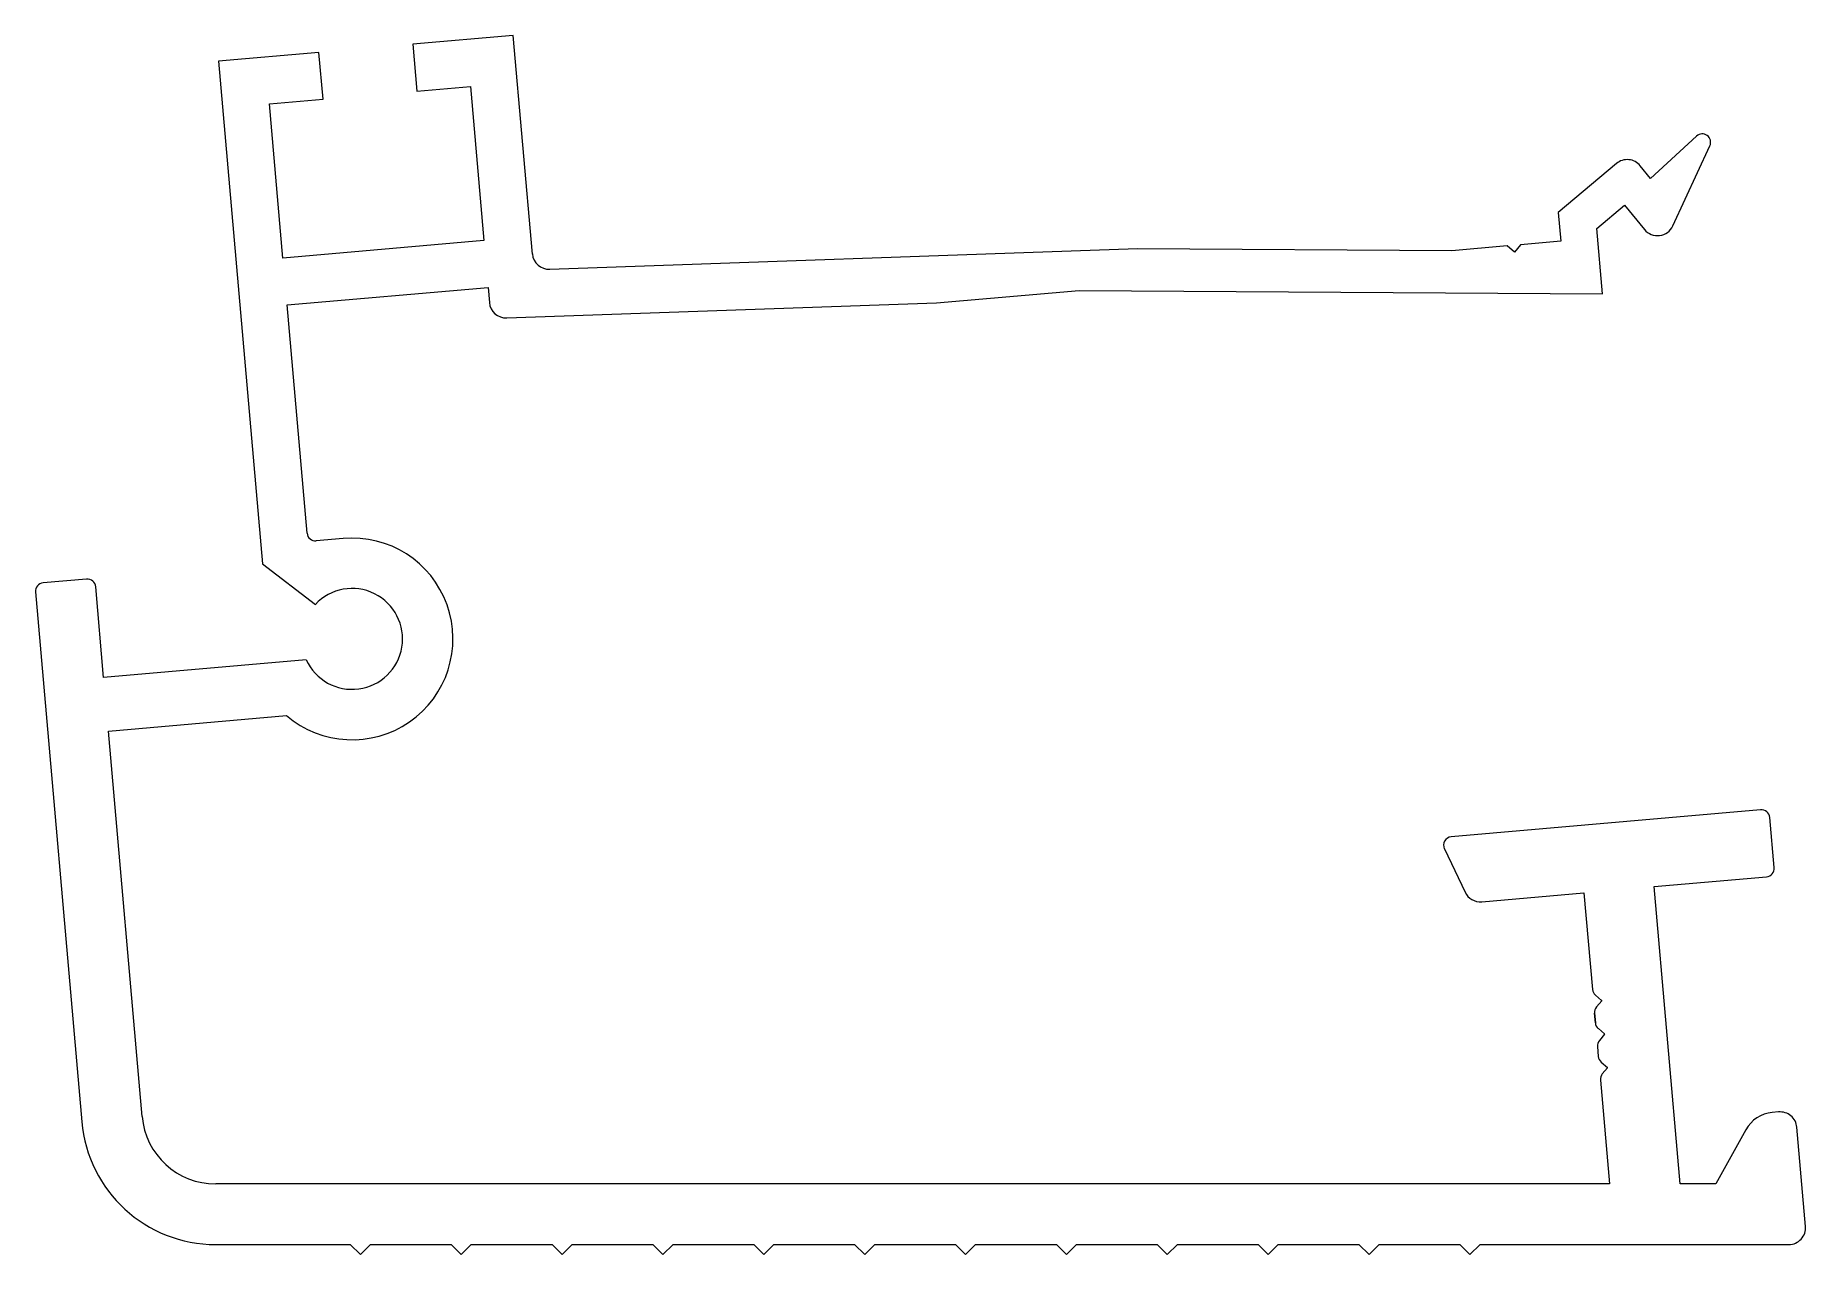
# Model space of a CAD drawing. Extents: x -26.1 to 26.5, y 1.9 to 38.1.
import ezdxf

# ---------------------------------------------------------------- set-up
doc = ezdxf.new("R2010")
doc.units = 0
doc.header["$MEASUREMENT"] = 0
doc.layers.add('OBJ', color=4, linetype='CONTINUOUS')

msp = doc.modelspace()

# ---------------------------------------------------------------- linework, layer by layer
at = {"layer": 'OBJ', "color": 7, "linetype": 'Continuous', "lineweight": 0}
for p, q in [((-11.928, 38.125), (-14.916, 37.863)), ((-11.359, 31.624), (-11.928, 38.125)), ((-17.706, 37.619), (-20.694, 37.358)), ((-17.584, 36.225), (-17.706, 37.619)), ((-14.916, 37.863), (-14.794, 36.469)), ((-20.694, 37.358), (-19.387, 22.415)), ((-14.794, 36.469), (-13.2, 36.608)), ((-13.2, 36.608), (-12.799, 32.025)), ((-19.177, 36.085), (-17.584, 36.225)), ((-18.777, 31.503), (-19.177, 36.085)), ((23.264, 35.128), (21.899, 33.867)), ((22.557, 32.46), (23.661, 34.839)), ((20.88, 34.314), (19.149, 32.861)), ((21.899, 33.867), (21.588, 34.247)), ((19.149, 32.861), (19.224, 32.004)), ((20.295, 32.387), (21.122, 33.08)), ((21.122, 33.08), (21.716, 32.353)), ((20.465, 30.442), (20.295, 32.387)), ((-12.799, 32.025), (-18.777, 31.503)), ((6.641, 31.778), (-10.843, 31.168)), ((15.983, 31.72), (6.641, 31.778)), ((17.63, 31.864), (15.983, 31.72)), ((17.847, 31.683), (17.63, 31.864)), ((18.029, 31.899), (17.847, 31.683)), ((19.224, 32.004), (18.029, 31.899)), ((-18.655, 30.108), (-12.677, 30.631)), ((-12.677, 30.631), (-12.638, 30.178)), ((0.664, 30.169), (4.898, 30.539)), ((4.898, 30.539), (20.465, 30.442)), ((-18.061, 23.323), (-18.655, 30.108)), ((-12.122, 29.722), (0.664, 30.169)), ((-16.983, 23.167), (-17.79, 23.096)), ((-19.387, 22.415), (-17.814, 21.206)), ((-24.617, 21.957), (-25.912, 21.844)), ((-24.11, 19.03), (-24.346, 21.73)), ((-26.139, 21.573), (-24.761, 5.82)), ((-18.086, 19.557), (-24.11, 19.03)), ((-23.97, 17.436), (-18.672, 17.899)), ((-22.968, 5.977), (-23.97, 17.436)), ((25.17, 15.098), (15.966, 14.292)), ((25.572, 13.376), (25.441, 14.87)), ((15.763, 13.936), (16.379, 12.647)), ((22.008, 12.813), (25.345, 13.105)), ((22.781, 3.969), (22.008, 12.813)), ((16.874, 12.364), (19.916, 12.63)), ((19.916, 12.63), (20.167, 9.755)), ((20.167, 9.755), (20.167, 9.755)), ((20.255, 9.585), (20.441, 9.43)), ((20.229, 9.051), (20.254, 8.759)), ((20.254, 8.759), (20.229, 9.051)), ((20.229, 9.051), (20.254, 8.759)), ((20.254, 8.759), (20.229, 9.051)), ((20.229, 9.051), (20.254, 8.759)), ((20.442, 9.418), (20.286, 9.233)), ((20.343, 8.589), (20.528, 8.434)), ((20.316, 8.054), (20.341, 7.763)), ((20.529, 8.422), (20.373, 8.237)), ((20.43, 7.593), (20.615, 7.437)), ((20.616, 7.426), (20.461, 7.241)), ((20.403, 7.058), (20.673, 3.969)), ((25.706, 6.11), (25.517, 6.094)), ((24.73, 5.582), (23.835, 3.969)), ((26.505, 2.709), (26.248, 5.656)), ((20.673, 3.969), (-20.776, 3.969)), ((23.835, 3.969), (22.781, 3.969)), ((-20.776, 2.169), (-16.776, 2.169)), ((-16.776, 2.169), (-16.476, 1.869)), ((-16.476, 1.869), (-16.176, 2.169)), ((-16.176, 2.169), (-13.776, 2.169)), ((-13.776, 2.169), (-13.476, 1.869)), ((-13.476, 1.869), (-13.176, 2.169)), ((-13.176, 2.169), (-10.776, 2.169)), ((-10.776, 2.169), (-10.476, 1.869)), ((-10.476, 1.869), (-10.176, 2.169)), ((-10.176, 2.169), (-7.776, 2.169)), ((-7.776, 2.169), (-7.476, 1.869)), ((-7.476, 1.869), (-7.176, 2.169)), ((-7.176, 2.169), (-4.776, 2.169)), ((-4.776, 2.169), (-4.476, 1.869)), ((-4.476, 1.869), (-4.176, 2.169)), ((-4.176, 2.169), (-1.776, 2.169)), ((-1.776, 2.169), (-1.476, 1.869)), ((-1.476, 1.869), (-1.176, 2.169)), ((-1.176, 2.169), (1.224, 2.169)), ((1.224, 2.169), (1.524, 1.869)), ((1.524, 1.869), (1.824, 2.169)), ((1.824, 2.169), (4.224, 2.169)), ((4.224, 2.169), (4.524, 1.869)), ((4.524, 1.869), (4.824, 2.169)), ((4.824, 2.169), (7.224, 2.169)), ((7.224, 2.169), (7.524, 1.869)), ((7.524, 1.869), (7.824, 2.169)), ((7.824, 2.169), (10.224, 2.169)), ((10.224, 2.169), (10.524, 1.869)), ((10.524, 1.869), (10.824, 2.169)), ((10.824, 2.169), (13.224, 2.169)), ((13.224, 2.169), (13.524, 1.869)), ((13.524, 1.869), (13.824, 2.169)), ((13.824, 2.169), (16.224, 2.169)), ((16.224, 2.169), (16.524, 1.869)), ((16.524, 1.869), (16.824, 2.169)), ((16.824, 2.169), (26.011, 2.169))]:
    msp.add_line(p, q, dxfattribs=at)
for centre, radius, start, end in [((23.434, 34.945), 0.25, 335.1167, 132.7378), ((21.201, 33.931), 0.5, 39.2869, 130), ((22.103, 32.67), 0.5, 219.2869, 335.1167), ((-10.861, 31.668), 0.5, 185, 272), ((-12.14, 30.222), 0.5, 185, 272), ((-16.721, 20.178), 3, 229.427, 95), ((-17.812, 23.345), 0.25, 185, 275), ((-25.89, 21.595), 0.25, 95, 185), ((-24.595, 21.708), 0.25, 5, 95), ((-16.721, 20.178), 1.5, 204.4712, 136.762), ((25.192, 14.849), 0.25, 5, 95), ((15.988, 14.043), 0.25, 95, 205.556), ((25.323, 13.354), 0.25, 275, 5), ((16.83, 12.862), 0.5, 205.556, 275), ((20.416, 9.777), 0.25, 185, 230), ((20.478, 9.072), 0.25, 140, 185), ((20.436, 9.424), 0.008, 320, 50), ((20.503, 8.781), 0.25, 185, 230), ((20.523, 8.427), 0.008, 320, 50), ((20.565, 8.076), 0.25, 140, 185), ((20.59, 7.784), 0.25, 185, 230), ((20.61, 7.431), 0.008, 320, 50), ((20.652, 7.08), 0.25, 140, 185), ((-20.776, 6.169), 4, 185, 270), ((-20.776, 6.169), 2.2, 185, 270), ((25.604, 5.097), 1, 95, 151), ((25.749, 5.612), 0.5, 5, 95), ((26.007, 2.669), 0.5, 270.428, 4.572)]:
    msp.add_arc(centre, radius, start, end, dxfattribs=at)

doc.saveas('drawing.dxf')
